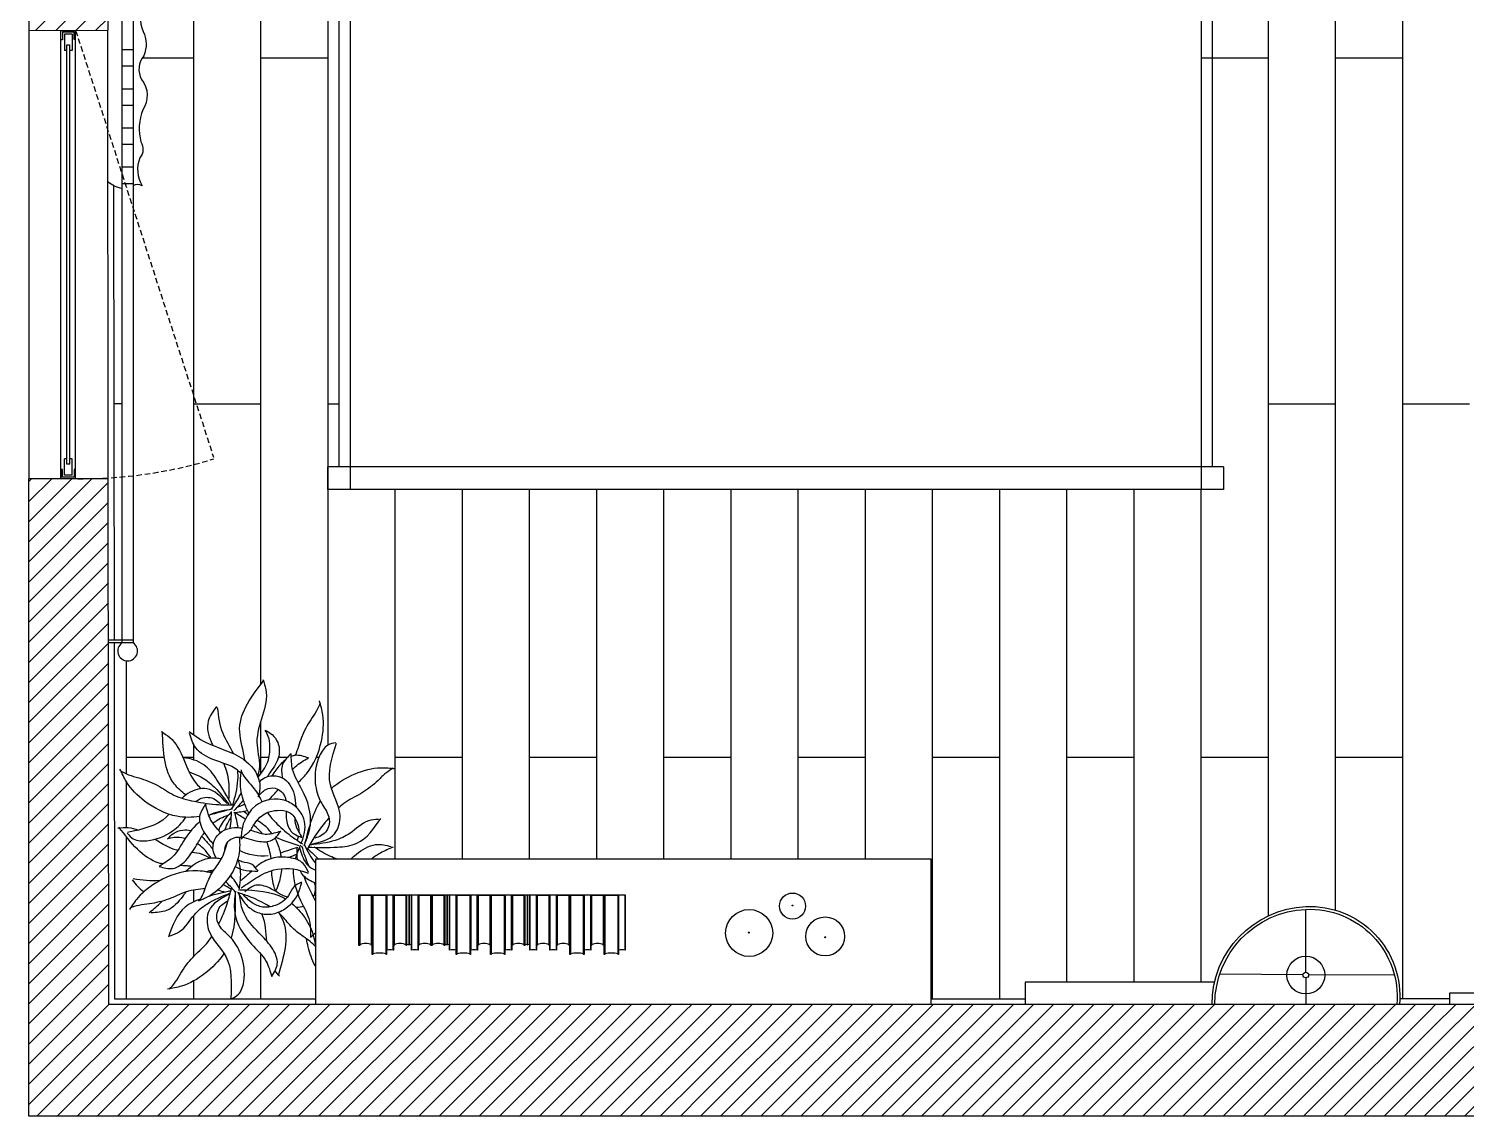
# Model space of a CAD drawing. Header units: millimetres. Extents: x -34406 to 2004, y -1078 to 14557.
# Drawn here: x 735.3 to 992.2, y -1066.4 to -872 of the extents above; entities that cross this region are included whole.
import ezdxf

# ---------------------------------------------------------------- set-up
doc = ezdxf.new("R2010")
doc.units = ezdxf.units.MM
doc.header["$LTSCALE"] = 0.5
doc.linetypes.add('JIS_02_2.0', pattern=[3, 2, -1])
for name, color, linetype in [('.', 254, 'Continuous'), ('A-ANNO-SYMB', 1, 'Continuous'), ('A-FURN', 8, 'Continuous'), ('A-GLAZ-FULL', 4, 'Continuous'), ('DETTAGLI', 60, 'Continuous'), ('LINEE TRATTEGGIATE', 50, 'Continuous'), ('PARQUET', 35, 'Continuous')]:
    doc.layers.add(name, color=color, linetype=linetype)

msp = doc.modelspace()

# ---------------------------------------------------------------- hatches: boundary and pattern name
at = {"layer": '.', "transparency": 33554687}
h = msp.add_hatch(dxfattribs=at)
h.set_pattern_fill('ANSI31', color=256, scale=0.8, style=0)
h.set_pattern_definition([(45, (947.4802, -902.038), (-1.796051, 1.796051), [])])
h.paths.add_polyline_path([(1139.79, -738.27), (1007.21, -738.28), (735.36, -738.28), (735.36, -872.28), (749.47, -872.26), (749.36, -752.28), (810.36, -752.28), (850.36, -752.28), (890.36, -752.28), (930.36, -752.28), (970.36, -752.28), (1037.73, -752.26), (1069.26, -752.26), (1109.26, -752.26), (1124.76, -752.26), (1124.76, -922.84), (1124.76, -926.72), (1124.76, -964.42), (1125.46, -964.42), (1125.46, -963.78), (1129.21, -963.78), (1139.79, -963.78), (1139.79, -911.34)])
at = {"layer": '.', "ltscale": 0.5, "transparency": 33554687}
h = msp.add_hatch(dxfattribs=at)
h.set_pattern_fill('ANSI31', color=256, scale=0.8)
h.paths.add_polyline_path([(852.43, -1046.42), (749.64, -1046.43), (749.55, -952.43), (745.4, -952.43, -0.003428), (744.3, -952.43), (735.35, -952.43), (735.36, -1066.42), (856.31, -1066.42)])
h = msp.add_hatch(dxfattribs=at)
h.set_pattern_fill('ANSI31', color=256, scale=0.8)
h.paths.add_polyline_path([(985.06, -1046.42), (852.43, -1046.42), (856.31, -1066.42), (991.6, -1066.42)])
h = msp.add_hatch(dxfattribs=at)
h.set_pattern_fill('ANSI31', color=256, scale=0.8)
h.paths.add_polyline_path([(1055.06, -1046.42), (1037.73, -1046.42), (985.06, -1046.42), (991.6, -1066.42), (1061.33, -1066.42)])

# ---------------------------------------------------------------- linework, layer by layer
at = {"ltscale": 0.6}
for p, q in [((735.36, -738.28), (735.36, -872.28)), ((749.64, -1046.43), (749.55, -952.43))]:
    msp.add_line(p, q, dxfattribs=at)
for p, q in [((749.36, -752.28), (749.47, -872.26)), ((735.36, -872.28), (749.47, -872.26)), ((735.36, -1066.42), (735.35, -952.43)), ((749.55, -952.43), (735.36, -952.43)), ((1037.73, -1046.42), (749.64, -1046.43)), ((1145.92, -1066.42), (735.36, -1066.42))]:
    msp.add_line(p, q)
at = {"layer": 'A-ANNO-SYMB'}
msp.add_line((963.36, -1046.42), (963.36, -1046.42), dxfattribs=at)
at = {"layer": 'A-FURN'}
for p, q in [((790.81, -950.33), (790.81, -758.33)), ((946.81, -758.33), (946.81, -950.33)), ((792.81, -954.33), (792.81, -821.36)), ((944.81, -821.62), (944.81, -954.33)), ((752.01, -981.77), (752.01, -845.77)), ((754.01, -845.77), (754.01, -981.77)), ((752.01, -875.7), (754.01, -875.7)), ((754.01, -875.42), (754.01, -947.15)), ((754.01, -878.7), (752.01, -878.7)), ((752.01, -882.7), (754.01, -882.7)), ((754.01, -885.7), (752.01, -885.7)), ((752.01, -889.7), (754.01, -889.7)), ((754.01, -892.7), (752.01, -892.7)), ((752.01, -896.7), (754.01, -896.7)), ((754.01, -899.7), (752.01, -899.7)), ((752.01, -980.42), (752.01, -949.15)), ((788.81, -954.33), (788.81, -950.33)), ((948.81, -950.33), (788.81, -950.33)), ((948.81, -950.33), (948.81, -954.33)), ((948.81, -954.33), (788.81, -954.33)), ((754.01, -981.27), (749.58, -981.27)), ((754.01, -981.77), (749.58, -981.77)), ((896.56, -1020.42), (786.56, -1020.42)), ((786.56, -1020.42), (786.56, -1046.43)), ((896.56, -1046.42), (896.56, -1020.42)), ((963.51, -1040.67), (963.53, -1029.42)), ((913.36, -1042.42), (913.36, -1046.42)), ((947.22, -1042.42), (913.36, -1042.42)), ((963.01, -1041.1), (948.13, -1041.03)), ((963.51, -1041.67), (963.51, -1046.42)), ((979.26, -1041.17), (964, -1041.1)), ((1042.46, -1044.42), (989.16, -1044.42)), ((989.16, -1044.42), (989.16, -1046.42)), ((980.26, -1046.42), (946.76, -1046.42))]:
    msp.add_line(p, q, dxfattribs=at)
for points in [[(755.51, -845.41, -0.358288), (755.72, -850.72, 0.158122), (755.72, -855.02, -0.419169), (755.93, -858.6, 0.221443), (755.55, -861.76, -0.173373), (756.18, -867.32, 0.260838), (755.8, -872.46, -0.205589), (755.93, -876.8, 0.310137), (755.51, -881.07, -0.328557), (755.72, -886.46, 0.15483), (755.38, -892.23, -0.331752), (755.2, -895.04, 0.229715), (755.59, -900.07, 751.224075)], [(752.01, -900.54, -0.143071), (749.5, -899.35, -1.67413)], [(755.59, -900.07, 0.325218), (754.01, -900.07, -0.201216)], [(946.76, -1046.42, -0.401446), (963.51, -1028.92, -0.453235), (980.26, -1046.42, -22.822384)], [(947.26, -1046.42, -0.401446), (963.53, -1029.42, -0.453235), (979.76, -1046.37, -0.453235)]]:
    msp.add_lwpolyline(points, format="xyb", dxfattribs=at)
for radius in [3.38, 0.5]:
    msp.add_circle((963.51, -1041.17), radius, dxfattribs=at)
msp.add_arc((753.01, -983.23), 1.77, 124.7476, 55.2524, dxfattribs=at)
for points, knots in [([(773.94, -1002.76), (773.91, -1002.53), (773.6, -1000.57), (771.98, -995.47), (775.24, -991.25), (777.37, -988.47)], [2.905653, 2.905653, 2.905653, 2.905653, 3.123108, 4.704449, 7.718263, 7.718263, 7.718263, 7.718263]), ([(777.18, -988.32), (777.39, -988.91), (778.72, -992.54), (775.05, -997.8), (776.81, -1003.03), (776.42, -1005.04), (776.24, -1005.6)], [0, 0, 0, 0, 0.57956, 3.572803, 4.953484, 5.49795, 5.49795, 5.49795, 5.49795]), ([(768.9, -993.18), (768.28, -994.01), (766.88, -995.87), (767.45, -998.55), (768.13, -999.9), (768.24, -1000.1)], [0, 0, 0, 0, 0.937736, 2.102836, 2.319073, 2.319073, 2.319073, 2.319073]), ([(771.93, -1001.58), (771.38, -1000.35), (769.61, -997.9), (769.28, -994.93), (769.1, -993.32)], [2.975909, 2.975909, 2.975909, 2.975909, 4.244841, 5.738169, 5.738169, 5.738169, 5.738169]), ([(787.43, -992.48), (787.23, -992.97), (786.78, -994.05), (785.4, -995.96), (783.95, -998.56), (783.41, -1000.86), (782.96, -1001.89)], [0, 0, 0, 0, 0.494251, 1.091528, 2.204691, 3.273677, 3.273677, 3.273677, 3.273677]), ([(783.47, -1006.72), (784.02, -1006.25), (786.01, -1004.28), (787.8, -999.96), (788.18, -995.33), (787.52, -992.98), (787.29, -992.15)], [2.415538, 2.415538, 2.415538, 2.415538, 3.107884, 5.111603, 6.586707, 7.390193, 7.390193, 7.390193, 7.390193]), ([(759, -997.65), (759.55, -997.97), (762.88, -999.92), (763.29, -1005.02), (765.86, -1007.56), (766.15, -1007.83)], [0, 0, 0, 0, 0.57956, 3.572803, 3.951922, 3.951922, 3.951922, 3.951922]), ([(763.42, -1008.97), (762.66, -1008.36), (759.53, -1005.68), (759.37, -1001.14), (759.25, -997.65)], [3.807452, 3.807452, 3.807452, 3.807452, 4.704449, 7.718263, 7.718263, 7.718263, 7.718263]), ([(764, -997.63), (764.67, -998.13), (766.57, -999.53), (770.04, -1000.77), (774.17, -1002.46), (776.82, -1005.67), (776.65, -1008.3), (776.4, -1009.03)], [0, 0, 0, 0, 0.784617, 2.208434, 3.424837, 4.982186, 5.712919, 5.712919, 5.712919, 5.712919]), ([(773.29, -1005.15), (773.07, -1004.91), (771.67, -1003.65), (768.61, -1002.95), (765.03, -1001.09), (764.35, -998.89), (764.07, -997.96)], [2.437891, 2.437891, 2.437891, 2.437891, 2.736321, 4.160138, 5.367035, 6.249788, 6.249788, 6.249788, 6.249788]), ([(776.32, -1005.79), (777.03, -1004.93), (778.25, -1003.29), (778.54, -1000.6), (778.3, -998.65), (777.8, -997.76), (777.6, -997.41)], [0.215047, 0.215047, 0.215047, 0.215047, 1.24396, 2.106126, 2.677304, 3.058089, 3.058089, 3.058089, 3.058089]), ([(777.6, -997.41), (778.03, -997.64), (778.97, -998.15), (780.09, -999.76), (780.27, -1002.36), (778.96, -1004.26), (778.14, -1005.41), (777.95, -1005.71)], [0, 0, 0, 0, 0.457118, 1.00139, 1.759277, 2.743055, 3.080701, 3.080701, 3.080701, 3.080701]), ([(782.25, -1001.59), (781.62, -1002.18), (780.35, -1003.36), (780.49, -1005.12), (780.71, -1005.96)], [0, 0, 0, 0, 0.767591, 1.54243, 1.54243, 1.54243, 1.54243]), ([(771.58, -1010.73), (770.77, -1009.23), (769.4, -1006.69), (766.73, -1003.13), (764.29, -1002.49), (762.91, -1002.31)], [0.046941, 0.046941, 0.046941, 0.046941, 1.129387, 1.867715, 2.708827, 2.708827, 2.708827, 2.708827]), ([(770.14, -1003.29), (770.15, -1003.32), (770.65, -1004.35), (771.22, -1006.58), (771.11, -1008.78), (771.05, -1009.85)], [3.485469, 3.485469, 3.485469, 3.485469, 3.519407, 4.566664, 5.579283, 5.579283, 5.579283, 5.579283]), ([(781.14, -1002.74), (780.83, -1003), (779.9, -1003.89), (779.23, -1004.86), (778.79, -1005.54)], [1.398354, 1.398354, 1.398354, 1.398354, 1.758932, 2.525085, 2.525085, 2.525085, 2.525085]), ([(785.35, -1002.36), (784.54, -1002.08), (783.48, -1001.72), (782.48, -1001.99), (782.26, -1002.08)], [0, 0, 0, 0, 0.7675907, 0.9976291, 0.9976291, 0.9976291, 0.9976291]), ([(782.49, -1004.4), (782.64, -1004.23), (783.45, -1003.41), (784.5, -1002.83), (785.35, -1002.36)], [4.249434, 4.249434, 4.249434, 4.249434, 4.461477, 5.357708, 5.357708, 5.357708, 5.357708]), ([(789.41, -1007.8), (790.63, -1006.7), (793.52, -1005), (797.53, -1003.93), (799.95, -1004.16), (800.81, -1004.24)], [2.378082, 2.378082, 2.378082, 2.378082, 3.407736, 4.391138, 4.926795, 4.926795, 4.926795, 4.926795]), ([(800.46, -1004.16), (800.02, -1004.45), (799.04, -1005.08), (797.4, -1006.77), (795.09, -1008.68), (792.43, -1009.83), (791.12, -1010.89), (790.73, -1011.25)], [0, 0, 0, 0, 0.494251, 1.091528, 2.204691, 3.28249, 3.784601, 3.784601, 3.784601, 3.784601]), ([(765.87, -1012.84), (764.51, -1013.02), (761.07, -1013.07), (756.3, -1010.62), (753.02, -1007.34), (752.01, -1005.12), (751.65, -1004.34)], [1.813973, 1.813973, 1.813973, 1.813973, 3.107884, 5.111603, 6.586707, 7.390193, 7.390193, 7.390193, 7.390193]), ([(763.99, -1004.82), (764.57, -1005.06), (766.13, -1005.61), (768.66, -1007.44), (770.17, -1009.43), (771.09, -1010.64)], [1.241778, 1.241778, 1.241778, 1.241778, 1.824627, 2.738003, 4.152283, 4.152283, 4.152283, 4.152283]), ([(771.84, -1010.73), (772.24, -1009.27), (772.77, -1007.26), (772.75, -1005.16), (772.7, -1004.6)], [0.059793, 0.059793, 0.059793, 0.059793, 1.482289, 2.001512, 2.001512, 2.001512, 2.001512]), ([(774.7, -1012.22), (774.35, -1011.59), (773.54, -1009.74), (772.99, -1007.11), (773.28, -1005.18), (773.38, -1004.5)], [4.286019, 4.286019, 4.286019, 4.286019, 5.111603, 6.586707, 7.390193, 7.390193, 7.390193, 7.390193]), ([(773.31, -1004.77), (773.51, -1005.14), (773.97, -1005.95), (775.26, -1007.33), (776.32, -1008.78), (776.87, -1009.94), (777.01, -1010.24)], [0, 0, 0, 0, 0.494251, 1.091528, 2.204691, 2.589777, 2.589777, 2.589777, 2.589777]), ([(776.56, -1006.67), (777.67, -1005.35), (781.15, -1005.3), (782.87, -1008.43), (783, -1010.33), (782.98, -1011.03)], [2.208043, 2.208043, 2.208043, 2.208043, 3.215472, 4.307883, 4.970172, 4.970172, 4.970172, 4.970172]), ([(770.8, -1010.5), (769.69, -1009.31), (767.72, -1007.2), (764.3, -1008.18), (763.07, -1009.25), (762.76, -1009.56)], [0, 0, 0, 0, 1.404274, 2.493887, 2.907348, 2.907348, 2.907348, 2.907348]), ([(765.21, -1010.16), (765.49, -1009.91), (766.52, -1009.24), (768.41, -1009.38), (769.3, -1010.27), (769.6, -1010.57)], [4.868396, 4.868396, 4.868396, 4.868396, 5.215864, 5.9928, 6.387615, 6.387615, 6.387615, 6.387615]), ([(776.28, -1009.33), (776.71, -1008.85), (777.48, -1007.85), (779.76, -1007.52), (781.03, -1008.78), (781.28, -1009.82), (781.31, -1010.03)], [1.203668, 1.203668, 1.203668, 1.203668, 1.809608, 2.323714, 3.117606, 3.31461, 3.31461, 3.31461, 3.31461]), ([(766.94, -1010.62), (766.46, -1011.33), (765.37, -1012.97), (766.59, -1015.78), (767.78, -1017.17), (768.32, -1017.77)], [0, 0, 0, 0, 0.767591, 1.758932, 2.525085, 2.525085, 2.525085, 2.525085]), ([(769.61, -1015.68), (768.94, -1014.93), (767.65, -1013.48), (767.18, -1011.56), (766.94, -1010.62)], [3.533335, 3.533335, 3.533335, 3.533335, 4.461477, 5.357708, 5.357708, 5.357708, 5.357708]), ([(771.68, -1011.54), (770.41, -1011.72), (768.96, -1011.94), (767.68, -1012.54), (767.53, -1012.62)], [0, 0, 0, 0, 1.182314, 1.350063, 1.350063, 1.350063, 1.350063]), ([(773.29, -1016.9), (773.54, -1016.59), (773.92, -1016.11), (774.99, -1015.44), (775.77, -1013.75), (777.48, -1012.07), (779.81, -1011.62), (782.05, -1011.82), (783.37, -1013.63), (783.62, -1014.99), (783.6, -1015.6)], [0, 0, 0, 0, 0.373092, 0.568347, 1.170003, 2.068463, 2.688824, 3.362755, 4.042936, 4.618147, 4.618147, 4.618147, 4.618147]), ([(781.35, -1011.87), (781.34, -1012.14), (781.32, -1013.4), (781.81, -1015.47), (782.95, -1016.11), (784.16, -1016.59)], [3.850307, 3.850307, 3.850307, 3.850307, 4.083574, 4.910454, 5.664764, 5.664764, 5.664764, 5.664764]), ([(752.96, -1015.82), (753.29, -1016.2), (754.18, -1017.21), (757.41, -1017.29), (760.76, -1015.9), (762.8, -1013.92), (763.4, -1012.97)], [0, 0, 0, 0, 0.458784, 1.228316, 2.765633, 3.820433, 3.820433, 3.820433, 3.820433]), ([(760.43, -1012.43), (760.28, -1012.59), (758.44, -1014.49), (755.61, -1015.11), (753, -1015.68)], [4.060078, 4.060078, 4.060078, 4.060078, 4.265922, 6.619469, 6.619469, 6.619469, 6.619469]), ([(765.9, -1013.72), (764.9, -1014.57), (763.13, -1016.75), (761.49, -1020.04), (759.47, -1021.24), (758.63, -1021.74)], [1.968572, 1.968572, 1.968572, 1.968572, 3.193961, 4.461477, 5.357708, 5.357708, 5.357708, 5.357708]), ([(768.27, -1014.04), (768.41, -1013.92), (769.31, -1013.22), (770.39, -1012.78), (771.28, -1012.42)], [4.194826, 4.194826, 4.194826, 4.194826, 4.376191, 5.272351, 5.272351, 5.272351, 5.272351]), ([(771.59, -1012.01), (770.97, -1012.64), (770, -1013.6), (769.42, -1014.85), (769.28, -1015.31)], [0, 0, 0, 0, 0.822977, 1.27072, 1.27072, 1.27072, 1.27072]), ([(770.4, -1015.21), (770.43, -1015.12), (770.7, -1014.3), (771.14, -1013.56), (771.54, -1012.91)], [3.2658452, 3.2658452, 3.2658452, 3.2658452, 3.3530185, 4.0693167, 4.0693167, 4.0693167, 4.0693167]), ([(771.34, -1014.92), (771.37, -1014.66), (771.5, -1013.68), (771.56, -1012.68), (771.59, -1011.95)], [4.443034, 4.443034, 4.443034, 4.443034, 4.6873535, 5.3749542, 5.3749542, 5.3749542, 5.3749542]), ([(778.76, -1015.86), (778.37, -1015.29), (777.54, -1014.41), (776.55, -1013.78), (776.13, -1013.53)], [2.578848, 2.578848, 2.578848, 2.578848, 3.225094, 3.681207, 3.681207, 3.681207, 3.681207]), ([(777.98, -1012.1), (778.47, -1012.85), (779.92, -1014.4), (782.03, -1016.26), (783.63, -1017.31), (784.24, -1017.71)], [3.413435, 3.413435, 3.413435, 3.413435, 4.477045, 5.859192, 6.718693, 6.718693, 6.718693, 6.718693]), ([(782.86, -1013.03), (782.86, -1013.47), (782.96, -1014.63), (783.79, -1015.92), (784.16, -1016.59)], [5.624378, 5.624378, 5.624378, 5.624378, 6.058496, 6.769992, 6.769992, 6.769992, 6.769992]), ([(788.99, -1013.07), (788.08, -1014.12), (786.67, -1015.92), (785.53, -1017.91), (785.07, -1018.7)], [4.567362, 4.567362, 4.567362, 4.567362, 5.859192, 6.718693, 6.718693, 6.718693, 6.718693]), ([(785.3, -1018.3), (787.02, -1018.36), (789.9, -1018.44), (795.07, -1017.81), (797.02, -1014.97), (798.26, -1013.16)], [0.046941, 0.046941, 0.046941, 0.046941, 1.129387, 1.867715, 3.158499, 3.158499, 3.158499, 3.158499]), ([(751.27, -1014.88), (751.89, -1014.82), (753.16, -1014.71), (754.33, -1015.02), (754.91, -1015.24)], [0, 0, 0, 0, 0.57956, 1.174526, 1.174526, 1.174526, 1.174526]), ([(759.34, -1021.31), (759.1, -1021.27), (755.89, -1020.5), (753.6, -1017.51), (751.47, -1014.73)], [4.471572, 4.471572, 4.471572, 4.471572, 4.704449, 7.718263, 7.718263, 7.718263, 7.718263]), ([(757.92, -1016.88), (759.17, -1017.67), (760.48, -1018.49), (761.93, -1018.84), (761.99, -1018.86)], [2.234525, 2.234525, 2.234525, 2.234525, 3.572803, 3.631231, 3.631231, 3.631231, 3.631231]), ([(758.63, -1021.74), (759.46, -1021.99), (761.35, -1022.56), (763.94, -1020.36), (765.31, -1017.93), (766.31, -1016.32), (766.73, -1015.73)], [0, 0, 0, 0, 0.767591, 1.758932, 2.810458, 3.480088, 3.480088, 3.480088, 3.480088]), ([(760.16, -1016.83), (760.49, -1016.47), (761.23, -1015.69), (762.75, -1015.14), (763.86, -1015.22), (764.33, -1015.34)], [0, 0, 0, 0, 0.457118, 1.00139, 1.456058, 1.456058, 1.456058, 1.456058]), ([(763.29, -1016.78), (763.25, -1016.77), (762.61, -1016.62), (761.54, -1016.47), (760.55, -1016.73), (760.16, -1016.83)], [2.0660972, 2.0660972, 2.0660972, 2.0660972, 2.106126, 2.6773043, 3.058089, 3.058089, 3.058089, 3.058089]), ([(772.96, -1016.48), (773.09, -1017.75), (773.06, -1020.68), (770.81, -1024.52), (768.04, -1027), (766.23, -1027.71), (765.59, -1027.96)], [1.297602, 1.297602, 1.297602, 1.297602, 2.486308, 4.089283, 5.269366, 5.912154, 5.912154, 5.912154, 5.912154]), ([(766.27, -1016.41), (766.74, -1016.83), (767.39, -1017.6), (768.02, -1018.37), (768.27, -1018.63)], [2.1531352, 2.1531352, 2.1531352, 2.1531352, 2.7430552, 3.0807006, 3.0807006, 3.0807006, 3.0807006]), ([(768.84, -1020.22), (767.85, -1018.81), (768.7, -1015.44), (771.68, -1014.7), (773.19, -1014.83), (773.48, -1014.88)], [2.208043, 2.208043, 2.208043, 2.208043, 3.215472, 4.307883, 4.580043, 4.580043, 4.580043, 4.580043]), ([(770.36, -1019), (770.35, -1018.59), (770.63, -1017.27), (772.82, -1015.99), (775.71, -1017.34), (778.69, -1017.43), (779.61, -1016.5), (780.39, -1015.45)], [1.952357, 1.952357, 1.952357, 1.952357, 2.323714, 3.117606, 4.083574, 4.910454, 5.664764, 5.664764, 5.664764, 5.664764]), ([(774.99, -1015.24), (775.12, -1015.28), (776.1, -1015.61), (777.64, -1016.28), (779.64, -1015.64), (780.39, -1015.45)], [5.06555, 5.06555, 5.06555, 5.06555, 5.19846, 6.058496, 6.769992, 6.769992, 6.769992, 6.769992]), ([(779.34, -1016.68), (779.42, -1016.82), (779.87, -1017.72), (780.23, -1018.86), (780.39, -1019.88), (780.42, -1020.07)], [1.41913, 1.41913, 1.41913, 1.41913, 1.568727, 2.35419, 2.534737, 2.534737, 2.534737, 2.534737]), ([(764.55, -1019.2), (765.1, -1019.26), (766.21, -1019.44), (767.23, -1019.94), (767.72, -1020.25)], [4.435789, 4.435789, 4.435789, 4.435789, 4.953484, 5.49795, 5.49795, 5.49795, 5.49795]), ([(767.93, -1020.23), (767.27, -1019.32), (766.53, -1018.38), (765.55, -1017.73), (765.48, -1017.68)], [0.215047, 0.215047, 0.215047, 0.215047, 1.24396, 1.327675, 1.327675, 1.327675, 1.327675]), ([(765.86, -1027.89), (766.08, -1027.53), (766.55, -1026.72), (767.1, -1024.92), (768.06, -1022.73), (769.93, -1020.48), (770.53, -1018.57), (770.79, -1017.55), (770.8, -1017.52)], [0, 0, 0, 0, 0.395401, 0.873223, 1.763753, 2.625992, 3.581636, 3.609972, 3.609972, 3.609972, 3.609972]), ([(778.66, -1020.35), (778.59, -1019.83), (778.36, -1018.81), (778.06, -1017.79), (777.86, -1017.3)], [1.8379306, 1.8379306, 1.8379306, 1.8379306, 2.3295345, 2.8187981, 2.8187981, 2.8187981, 2.8187981]), ([(783.44, -1018.34), (782.82, -1018.53), (781.77, -1018.86), (780.72, -1019.22), (780.3, -1019.35)], [0.407143, 0.407143, 0.407143, 0.407143, 1.019314, 1.43936, 1.43936, 1.43936, 1.43936]), ([(783.74, -1018.4), (784.02, -1019.4), (784.49, -1021.08), (785.92, -1022.16), (786.56, -1022.42)], [0, 0, 0, 0, 6.872947, 11.450272, 11.450272, 11.450272, 11.450272]), ([(790.52, -1020.42), (790.05, -1020.28), (788.56, -1019.73), (787.24, -1018.87), (786.33, -1018.29)], [4.10538, 4.10538, 4.10538, 4.10538, 4.566664, 5.579283, 5.579283, 5.579283, 5.579283]), ([(792.88, -1020.42), (793.21, -1020.14), (794.53, -1018.99), (796.93, -1017.46), (799.17, -1017.96), (800.12, -1018.18)], [27.152209, 27.152209, 27.152209, 27.152209, 30.006208, 38.711301, 45.078419, 45.078419, 45.078419, 45.078419]), ([(800.44, -1018.29), (799.68, -1018.62), (798.32, -1019.21), (797.1, -1020.04), (796.58, -1020.42)], [0, 0, 0, 0, 0.784617, 1.38581, 1.38581, 1.38581, 1.38581]), ([(764.38, -1021.74), (764.15, -1021.71), (763.47, -1021.64), (762.78, -1021.6), (762.34, -1021.58)], [2.905653, 2.905653, 2.905653, 2.905653, 3.1231081, 3.5274529, 3.5274529, 3.5274529, 3.5274529]), ([(763.35, -1022.68), (763.61, -1022.41), (765.09, -1021.02), (767.46, -1019.93), (769.46, -1020.31), (769.76, -1020.39)], [3.079692, 3.079692, 3.079692, 3.079692, 3.424837, 4.982186, 5.268031, 5.268031, 5.268031, 5.268031]), ([(772.23, -1021.79), (772.85, -1022.12), (774.18, -1022.59), (775.56, -1022.57), (776.25, -1022.57)], [3.667124, 3.667124, 3.667124, 3.667124, 4.311747, 4.958049, 4.958049, 4.958049, 4.958049]), ([(776.31, -1022.53), (775.98, -1022.11), (775.27, -1021.15), (773.75, -1021.08), (772.92, -1020.71), (772.69, -1020.58)], [0, 0, 0, 0, 0.48006, 1.070463, 1.322223, 1.322223, 1.322223, 1.322223]), ([(772.93, -1026.06), (773.12, -1024.79), (773.4, -1022.87), (772.95, -1021.04), (772.73, -1020.43)], [0, 0, 0, 0, 1.182314, 1.786505, 1.786505, 1.786505, 1.786505]), ([(773.27, -1025.57), (773.82, -1025.22), (775.32, -1024.26), (778.29, -1022.21), (782.23, -1021.87), (784.6, -1022.71), (785.26, -1022.95)], [0.407143, 0.407143, 0.407143, 0.407143, 1.019314, 2.07918, 3.778327, 4.439578, 4.439578, 4.439578, 4.439578]), ([(785.33, -1022.85), (785.07, -1022.26), (784.46, -1020.82), (781.87, -1020.02), (779.07, -1020.03), (776.99, -1020.98), (776.04, -1021.78), (775.84, -1021.95)], [0, 0, 0, 0, 0.583755, 1.41811, 2.303301, 3.225094, 3.470473, 3.470473, 3.470473, 3.470473]), ([(780.5, -1022.16), (780.45, -1023.02), (780.21, -1024.37), (779.7, -1025.63), (779.52, -1026.1)], [3.18118, 3.18118, 3.18118, 3.18118, 3.978766, 4.451883, 4.451883, 4.451883, 4.451883]), ([(768.1, -1022.93), (766.96, -1022.65), (763.74, -1022.22), (758.87, -1023.9), (755.15, -1026.68), (753.83, -1028.72), (753.36, -1029.45)], [1.997595, 1.997595, 1.997595, 1.997595, 3.107884, 5.111603, 6.586707, 7.390193, 7.390193, 7.390193, 7.390193]), ([(758.84, -1024.25), (758.82, -1024.25), (757.23, -1024.47), (755.61, -1024.22), (754.01, -1023.97)], [4.22208, 4.22208, 4.22208, 4.22208, 4.244841, 5.738169, 5.738169, 5.738169, 5.738169]), ([(775.2, -1022.56), (775.01, -1022.74), (774.37, -1023.38), (773.67, -1023.96), (773.15, -1024.33)], [3.7482819, 3.7482819, 3.7482819, 3.7482819, 3.9943708, 4.5931705, 4.5931705, 4.5931705, 4.5931705]), ([(779.43, -1026.14), (779.32, -1025.82), (779.02, -1024.99), (778.81, -1023.75), (778.78, -1022.85), (778.78, -1022.48)], [0, 0, 0, 0, 0.320579, 0.822714, 1.169451, 1.169451, 1.169451, 1.169451]), ([(782.61, -1022.21), (782.5, -1024.09), (783.49, -1027.44), (785.74, -1031.1), (785.69, -1033.45), (785.68, -1034.42)], [1.398806, 1.398806, 1.398806, 1.398806, 3.193961, 4.461477, 5.357708, 5.357708, 5.357708, 5.357708]), ([(786.56, -1024.73), (786.48, -1024.7), (785.49, -1024.37), (784.42, -1023.58), (783.89, -1022.63), (783.81, -1022.47)], [4.909292, 4.909292, 4.909292, 4.909292, 4.982186, 5.872913, 6.041917, 6.041917, 6.041917, 6.041917]), ([(786.56, -1027.88), (786.31, -1027.36), (785.57, -1025.97), (784.84, -1024.47), (784.53, -1023.49)], [2.26775, 2.26775, 2.26775, 2.26775, 2.810458, 3.769684, 3.769684, 3.769684, 3.769684]), ([(753.51, -1029.13), (754.01, -1028.95), (755.12, -1028.57), (757.46, -1028.34), (760.38, -1027.71), (763.47, -1026.04), (765.75, -1025.76), (766.88, -1025.68)], [0, 0, 0, 0, 0.494251, 1.091528, 2.204691, 3.28249, 4.337894, 4.337894, 4.337894, 4.337894]), ([(763.41, -1026.28), (763.24, -1026.55), (762.31, -1027.9), (760.46, -1029.91), (758.16, -1030), (757.19, -1030.04)], [3.868842, 3.868842, 3.868842, 3.868842, 4.160138, 5.367035, 6.249788, 6.249788, 6.249788, 6.249788]), ([(769.27, -1032.09), (769.87, -1030.85), (770.77, -1028.74), (771.36, -1026.52), (771.59, -1025.64)], [4.567362, 4.567362, 4.567362, 4.567362, 5.859192, 6.718693, 6.718693, 6.718693, 6.718693]), ([(778.48, -1028.98), (778.29, -1028.86), (777.07, -1028.16), (775.17, -1027.21), (773.35, -1026.62), (772.65, -1026.39)], [3.377364, 3.377364, 3.377364, 3.377364, 3.581636, 4.687353, 5.374954, 5.374954, 5.374954, 5.374954]), ([(773.12, -1025.92), (775.89, -1026.02), (778.79, -1026.13), (781.15, -1027.5), (781.27, -1027.57)], [0, 0, 0, 0, 2.486308, 2.609721, 2.609721, 2.609721, 2.609721]), ([(781.56, -1027.24), (780.58, -1027.03), (778.91, -1025.65), (776.09, -1024.79), (774.96, -1025.46), (773.94, -1026.27)], [3.150236, 3.150236, 3.150236, 3.150236, 4.083574, 4.910454, 5.664764, 5.664764, 5.664764, 5.664764]), ([(756.85, -1030.02), (757.51, -1029.5), (758.35, -1028.83), (759.08, -1028.07), (759.23, -1027.9)], [0, 0, 0, 0, 0.7846173, 0.9985378, 0.9985378, 0.9985378, 0.9985378]), ([(766.04, -1027.58), (765.04, -1027.94), (762.12, -1029.23), (761.02, -1032.34), (760.29, -1034.41)], [1.220224, 1.220224, 1.220224, 1.220224, 1.867715, 3.158499, 3.158499, 3.158499, 3.158499]), ([(782.32, -1028.32), (783.2, -1029.04), (784.85, -1030.91), (786.27, -1033.71), (786.48, -1035.65), (786.56, -1036.34)], [3.017707, 3.017707, 3.017707, 3.017707, 4.089283, 5.269366, 5.912154, 5.912154, 5.912154, 5.912154]), ([(777.86, -1035.11), (777.75, -1033.53), (777.67, -1031.81), (777.02, -1030.29), (776.97, -1030.19)], [1.425325, 1.425325, 1.425325, 1.425325, 2.381869, 2.455421, 2.455421, 2.455421, 2.455421]), ([(779.98, -1029.92), (780.33, -1030.5), (782.1, -1033.85), (780.89, -1037.92), (779.89, -1041.27)], [2.712252, 2.712252, 2.712252, 2.712252, 3.1363, 5.145509, 5.145509, 5.145509, 5.145509]), ([(786.57, -1036.05), (786.27, -1035.75), (785.61, -1035.09), (784.02, -1034.08), (782.15, -1032.59), (780.92, -1030.85), (780.07, -1030.1), (779.89, -1029.96)], [0, 0, 0, 0, 0.395401, 0.873223, 1.763753, 2.625992, 2.839504, 2.839504, 2.839504, 2.839504]), ([(760.49, -1043.67), (760.85, -1043.28), (761.63, -1042.42), (762.77, -1040.35), (764.51, -1037.92), (766.79, -1036.11), (767.77, -1034.75), (768.06, -1034.3)], [0, 0, 0, 0, 0.494251, 1.091528, 2.204691, 3.28249, 3.784601, 3.784601, 3.784601, 3.784601]), ([(786.56, -1039.6), (786.54, -1039.56), (785.99, -1038.45), (785.36, -1036.84), (785.06, -1035.18), (784.98, -1034.69)], [1.05081, 1.05081, 1.05081, 1.05081, 1.091528, 2.204691, 2.668217, 2.668217, 2.668217, 2.668217]), ([(770.23, -1037.3), (769.33, -1038.67), (766.98, -1041.06), (763.39, -1043.13), (760.99, -1043.54), (760.14, -1043.68)], [3.567123, 3.567123, 3.567123, 3.567123, 5.111603, 6.586707, 7.390193, 7.390193, 7.390193, 7.390193])]:
    msp.add_open_spline(points, degree=3, knots=knots, dxfattribs=at)
for points in [[(784.56, -1017.99), (785.66, -1014.37), (784.22, -1008.11), (782.5, -1004.44), (782.25, -1001.59)], [(785.9, -1017.75), (789.99, -1015.92), (790.96, -1012.57), (789.24, -1007.18), (790.32, -999.74)], [(790.21, -999.63), (788.81, -1000.06), (787.3, -1002), (786.55, -1006.86), (787.52, -1010.2), (788.81, -1012.46), (789.02, -1014.19), (787.62, -1016.24), (786.44, -1016.67)], [(751.75, -1004.68), (753.18, -1005.35), (755.01, -1005.91), (758.31, -1007.24), (761.28, -1008.98), (764.92, -1010.1), (769.3, -1010.69), (772.04, -1010.73)], [(784.08, -1017.47), (784.39, -1016.65), (784.33, -1012.78), (782.77, -1010.85), (780.6, -1009.82), (775.32, -1011.41), (774.54, -1012.47), (773.6, -1014.41), (773.29, -1016.84)], [(797.85, -1013.34), (796.04, -1013.62), (792.71, -1015.84), (790.08, -1017.09), (785.64, -1017.92)], [(772.71, -1026.41), (774.19, -1028.58), (775.94, -1029.84), (778.31, -1030.3), (780.85, -1029.49), (783.48, -1026.6), (784.11, -1024.64)], [(784.09, -1024.58), (782.75, -1025.32), (781.77, -1026.93), (779.37, -1028.73), (777.13, -1029.01), (775.25, -1028.23), (773.56, -1026.69)], [(760.64, -1034.13), (762.31, -1033.39), (764.95, -1030.38), (767.18, -1028.49), (771.25, -1026.54)], [(771.04, -1026.78), (767.56, -1029.61), (767.49, -1033.09), (770.55, -1037.85), (771.44, -1045.31)], [(772.28, -1026.2), (772.15, -1029.97), (775.16, -1035.65), (777.77, -1038.75), (778.75, -1041.44)], [(778.75, -1041.44), (779.75, -1039.2), (778.72, -1036.2), (776.51, -1033.68), (773.59, -1029.62), (773.02, -1026.81)], [(771.57, -1045.39), (772.81, -1044.61), (773.76, -1042.35), (773.24, -1037.46), (771.44, -1034.49), (769.6, -1032.63), (768.95, -1031.02), (769.77, -1028.68), (770.8, -1027.96)]]:
    msp.add_spline(points, degree=3, dxfattribs=at)
for points in [[(771.6, -1011.52), (772.24, -1010.52), (772.88, -1009.53), (773.33, -1008.48)], [(778.16, -1009.86), (778.81, -1009.3), (779.4, -1008.66), (779.93, -1007.98)], [(771.67, -1011.47), (770.28, -1011.87), (768.89, -1012.27), (767.5, -1012.56)], [(773.71, -1009.91), (773.15, -1010.57), (772.57, -1011.2), (771.99, -1011.82)], [(771.99, -1012.13), (772.82, -1012.03), (773.66, -1011.94), (774.46, -1011.76)], [(773.97, -1010.64), (773.46, -1010.87), (772.94, -1011.07), (772.41, -1011.26)], [(782.98, -1010.74), (783.07, -1010.91), (783.16, -1011.09), (783.24, -1011.26)], [(784.62, -1018.01), (785.32, -1015.2), (786.02, -1012.39), (787.46, -1010.1)], [(772.17, -1012.28), (772.36, -1013.13), (772.55, -1013.97), (772.71, -1014.81)], [(774.05, -1013.31), (773.41, -1012.89), (772.8, -1012.53), (772.32, -1012.25)], [(774.51, -1012.51), (774.24, -1012.32), (773.97, -1012.12), (773.71, -1011.9)], [(777.09, -1015.9), (776.71, -1015.39), (776.16, -1014.87), (775.54, -1014.38)], [(783.67, -1018.04), (782.23, -1017.59), (780.79, -1017.15), (779.48, -1016.55)], [(783.5, -1016.32), (783.45, -1016.56), (783.39, -1016.79), (783.33, -1017.03)], [(778.11, -1019.85), (776.38, -1020.04), (774.54, -1019.7), (773, -1018.91)], [(781.87, -1020.16), (782.31, -1019.94), (782.76, -1019.74), (783.23, -1019.57)], [(783.89, -1017.96), (783.54, -1018.77), (783.19, -1019.58), (782.94, -1020.4)], [(783.34, -1020.55), (783.28, -1019.85), (783.3, -1019.12), (783.31, -1018.4)], [(785.42, -1021.72), (784.9, -1020.54), (784.53, -1019.32), (784.16, -1018.11)], [(784.62, -1017.92), (785.2, -1019.06), (785.79, -1020.2), (786.56, -1021.18)], [(785.17, -1018.53), (785.82, -1019.18), (786.46, -1019.83), (787.15, -1020.42)], [(775.82, -1021.93), (775.84, -1021.93), (775.85, -1021.93), (775.86, -1021.93)], [(753.83, -1024.13), (754.46, -1024.94), (755.09, -1025.75), (755.93, -1026.23)], [(768.42, -1022.42), (767.97, -1022.45), (767.53, -1022.56), (767.11, -1022.72)], [(768.17, -1022.81), (767.99, -1022.72), (767.8, -1022.64), (767.61, -1022.56)], [(772.23, -1026.27), (771.68, -1025.66), (771.12, -1025.05), (770.53, -1024.49)], [(772.96, -1025.59), (772.48, -1024.79), (772.01, -1023.99), (771.34, -1023.4)], [(786.33, -1024.65), (786.67, -1025.57), (786.55, -1026.43), (786.19, -1027.15)], [(771.47, -1026.09), (770.15, -1026.4), (768.83, -1026.71), (767.51, -1027.11)], [(769.14, -1025.95), (769.59, -1026.08), (770.04, -1026.22), (770.49, -1026.37)], [(771.54, -1025.83), (771.06, -1025.55), (770.57, -1025.27), (770.08, -1025)], [(772.21, -1026.19), (772.26, -1029.09), (772.32, -1031.98), (771.51, -1034.57)], [(783.51, -1026.91), (783.43, -1026.96), (783.34, -1027.01), (783.25, -1027.05)], [(786.56, -1026.5), (786.53, -1026.44), (786.5, -1026.39), (786.47, -1026.33)], [(784.41, -1028.84), (784.02, -1029), (783.61, -1029.09), (783.2, -1029.12)], [(785.68, -1034.42), (785.98, -1034.15), (786.29, -1033.88), (786.56, -1033.6)], [(780.13, -1041.34), (779.86, -1041.04), (779.59, -1040.73), (779.35, -1040.41)]]:
    msp.add_open_spline(points, degree=3, dxfattribs=at)
at = {"layer": 'A-GLAZ-FULL', "ltscale": 0.6}
for p, q in [((735.36, -872.28), (735.36, -952.43)), ((749.55, -952.43), (749.47, -872.26))]:
    msp.add_line(p, q, dxfattribs=at)
at = {"layer": 'A-GLAZ-FULL'}
for p, q in [((741.1, -952.43), (741.1, -872.28)), ((741.1, -872.28), (743.73, -872.28)), ((741.35, -872.53), (743.48, -872.53)), ((741.35, -872.53), (741.35, -873.94)), ((741.75, -872.95), (741.75, -875.87)), ((743.08, -872.95), (741.75, -872.95)), ((743.08, -872.95), (743.08, -875.87)), ((743.48, -873.93), (743.48, -872.53)), ((743.73, -952.43), (743.73, -872.28)), ((741.35, -873.94), (741.1, -873.94)), ((742.17, -949.85), (742.17, -874.87)), ((742.17, -874.87), (742.67, -874.87)), ((742.67, -949.85), (742.67, -874.87)), ((743.73, -873.93), (743.48, -873.93)), ((742.17, -875.87), (741.75, -875.87)), ((743.08, -875.87), (742.67, -875.87)), ((741.75, -951.77), (741.75, -948.85)), ((742.17, -948.85), (741.75, -948.85)), ((742.67, -949.85), (742.17, -949.85)), ((743.08, -948.85), (742.67, -948.85)), ((743.08, -951.77), (743.08, -948.85)), ((741.1, -950.77), (741.1, -952.43)), ((741.35, -950.77), (741.1, -950.77)), ((741.35, -952.18), (741.35, -950.77)), ((743.48, -952.18), (741.35, -952.18)), ((743.08, -951.77), (741.75, -951.77)), ((743.73, -950.77), (743.48, -950.77)), ((743.48, -950.77), (743.48, -952.18))]:
    msp.add_line(p, q, dxfattribs=at)
at = {"layer": 'DETTAGLI'}
for p, q in [((794.33, -1026.82), (841.92, -1026.82)), ((794.33, -1035.9), (794.33, -1026.82)), ((796.61, -1026.95), (794.48, -1026.95)), ((794.48, -1026.95), (794.48, -1035.9)), ((796.61, -1035.9), (796.61, -1026.95)), ((796.72, -1037.48), (796.72, -1026.82)), ((799.2, -1026.96), (796.84, -1026.96)), ((796.84, -1026.96), (796.84, -1037.48)), ((799.2, -1037.48), (799.2, -1026.96)), ((799.28, -1026.82), (799.28, -1037.48)), ((800.47, -1026.88), (799.3, -1026.88)), ((799.3, -1026.88), (799.3, -1036.74)), ((800.47, -1036.74), (800.47, -1026.88)), ((800.49, -1026.82), (800.49, -1036.74)), ((802.75, -1026.95), (800.61, -1026.95)), ((800.61, -1026.95), (800.61, -1035.9)), ((802.75, -1035.9), (802.75, -1026.95)), ((802.86, -1026.82), (802.86, -1035.9)), ((802.89, -1035.79), (802.89, -1026.85)), ((802.89, -1026.85), (803.26, -1026.85)), ((803.26, -1026.85), (803.26, -1035.79)), ((803.29, -1026.82), (803.29, -1035.79)), ((803.31, -1035.79), (803.31, -1026.85)), ((803.31, -1026.85), (803.69, -1026.85)), ((803.69, -1026.85), (803.69, -1035.79)), ((803.72, -1036.74), (803.72, -1026.82)), ((804.91, -1026.88), (803.74, -1026.88)), ((803.74, -1026.88), (803.74, -1036.74)), ((804.91, -1036.74), (804.91, -1026.88)), ((804.93, -1026.82), (804.93, -1036.74)), ((807.19, -1026.95), (805.05, -1026.95)), ((805.05, -1026.95), (805.05, -1035.9)), ((807.19, -1035.9), (807.19, -1026.95)), ((807.3, -1026.82), (807.3, -1035.9)), ((809.56, -1026.95), (807.42, -1026.95)), ((807.42, -1026.95), (807.42, -1035.9)), ((809.56, -1035.9), (809.56, -1026.95)), ((809.67, -1026.82), (809.67, -1035.9)), ((809.69, -1035.79), (809.69, -1026.85)), ((809.69, -1026.85), (810.07, -1026.85)), ((810.07, -1026.85), (810.07, -1035.79)), ((810.09, -1026.82), (810.09, -1035.79)), ((810.12, -1035.79), (810.12, -1026.85)), ((810.12, -1026.85), (810.49, -1026.85)), ((810.49, -1026.85), (810.49, -1035.79)), ((810.53, -1036.74), (810.53, -1026.82)), ((811.71, -1026.88), (810.55, -1026.88)), ((810.55, -1026.88), (810.55, -1036.74)), ((811.71, -1036.74), (811.71, -1026.88)), ((811.73, -1037.48), (811.73, -1026.82)), ((814.21, -1026.96), (811.85, -1026.96)), ((811.85, -1026.96), (811.85, -1037.48)), ((814.21, -1037.48), (814.21, -1026.96)), ((814.29, -1026.82), (814.29, -1037.48)), ((815.48, -1026.88), (814.31, -1026.88)), ((814.31, -1026.88), (814.31, -1036.74)), ((815.48, -1036.74), (815.48, -1026.88)), ((815.5, -1026.82), (815.5, -1036.74)), ((817.76, -1026.95), (815.62, -1026.95)), ((815.62, -1026.95), (815.62, -1035.9)), ((817.76, -1035.9), (817.76, -1026.95)), ((817.87, -1037.48), (817.87, -1026.82)), ((820.34, -1026.96), (817.99, -1026.96)), ((817.99, -1026.96), (817.99, -1037.48)), ((820.34, -1037.48), (820.34, -1026.96)), ((820.43, -1026.82), (820.43, -1037.48)), ((821.62, -1026.88), (820.45, -1026.88)), ((820.45, -1026.88), (820.45, -1036.74)), ((821.62, -1036.74), (821.62, -1026.88)), ((821.63, -1026.82), (821.63, -1036.74)), ((823.89, -1026.95), (821.76, -1026.95)), ((821.76, -1026.95), (821.76, -1035.9)), ((823.89, -1035.9), (823.89, -1026.95)), ((824, -1026.82), (824, -1035.9)), ((824.03, -1035.79), (824.03, -1026.85)), ((824.03, -1026.85), (824.41, -1026.85)), ((824.41, -1026.85), (824.41, -1035.79)), ((824.43, -1026.82), (824.43, -1035.79)), ((824.46, -1035.79), (824.46, -1026.85)), ((824.46, -1026.85), (824.83, -1026.85)), ((824.83, -1026.85), (824.83, -1035.79)), ((824.87, -1036.74), (824.87, -1026.82)), ((826.05, -1026.88), (824.89, -1026.88)), ((824.89, -1026.88), (824.89, -1036.74)), ((826.05, -1036.74), (826.05, -1026.88)), ((826.07, -1026.82), (826.07, -1036.74)), ((828.33, -1026.95), (826.2, -1026.95)), ((826.2, -1026.95), (826.2, -1035.9)), ((828.33, -1035.9), (828.33, -1026.95)), ((828.44, -1036.74), (828.44, -1026.82)), ((829.63, -1026.88), (828.46, -1026.88)), ((828.46, -1026.88), (828.46, -1036.74)), ((829.63, -1036.74), (829.63, -1026.88)), ((829.65, -1026.82), (829.65, -1036.74)), ((831.91, -1026.95), (829.77, -1026.95)), ((829.77, -1026.95), (829.77, -1035.9)), ((831.91, -1035.9), (831.91, -1026.95)), ((832.02, -1037.48), (832.02, -1026.82)), ((834.49, -1026.96), (832.14, -1026.96)), ((832.14, -1026.96), (832.14, -1037.48)), ((834.49, -1037.48), (834.49, -1026.96)), ((834.58, -1026.82), (834.58, -1037.48)), ((835.76, -1026.88), (834.6, -1026.88)), ((834.6, -1026.88), (834.6, -1036.74)), ((835.76, -1036.74), (835.76, -1026.88)), ((835.78, -1026.82), (835.78, -1036.74)), ((838.04, -1026.95), (835.91, -1026.95)), ((835.91, -1026.95), (835.91, -1035.9)), ((838.04, -1035.9), (838.04, -1026.95)), ((838.15, -1037.48), (838.15, -1026.82)), ((840.63, -1026.96), (838.27, -1026.96)), ((838.27, -1026.96), (838.27, -1037.48)), ((840.63, -1037.48), (840.63, -1026.96)), ((840.71, -1026.82), (840.71, -1037.48)), ((841.9, -1026.88), (840.74, -1026.88)), ((840.74, -1026.88), (840.74, -1036.74)), ((841.9, -1036.74), (841.9, -1026.88)), ((841.92, -1026.82), (841.92, -1036.74)), ((794.48, -1035.9), (794.35, -1035.9)), ((796.72, -1035.9), (796.61, -1035.9)), ((796.84, -1037.48), (796.72, -1037.48)), ((799.28, -1037.48), (799.2, -1037.48)), ((799.3, -1036.74), (799.28, -1036.74)), ((800.49, -1036.74), (800.47, -1036.74)), ((800.61, -1035.9), (800.49, -1035.9)), ((802.86, -1035.9), (802.75, -1035.9)), ((802.86, -1035.79), (802.89, -1035.79)), ((803.26, -1035.79), (803.31, -1035.79)), ((803.69, -1035.79), (803.72, -1035.79)), ((803.74, -1036.74), (803.72, -1036.74)), ((804.93, -1036.74), (804.91, -1036.74)), ((805.05, -1035.9), (804.93, -1035.9)), ((807.42, -1035.9), (807.19, -1035.9)), ((809.67, -1035.9), (809.56, -1035.9)), ((809.67, -1035.79), (809.69, -1035.79)), ((810.07, -1035.79), (810.12, -1035.79)), ((810.49, -1035.79), (810.53, -1035.79)), ((810.55, -1036.74), (810.53, -1036.74)), ((811.73, -1036.74), (811.71, -1036.74)), ((811.85, -1037.48), (811.73, -1037.48)), ((814.29, -1037.48), (814.21, -1037.48)), ((814.31, -1036.74), (814.29, -1036.74)), ((815.5, -1036.74), (815.48, -1036.74)), ((815.62, -1035.9), (815.5, -1035.9)), ((817.87, -1035.9), (817.76, -1035.9)), ((817.99, -1037.48), (817.87, -1037.48)), ((820.43, -1037.48), (820.34, -1037.48)), ((820.45, -1036.74), (820.43, -1036.74)), ((821.63, -1036.74), (821.62, -1036.74)), ((821.76, -1035.9), (821.63, -1035.9)), ((824, -1035.9), (823.89, -1035.9)), ((824, -1035.79), (824.03, -1035.79)), ((824.41, -1035.79), (824.46, -1035.79)), ((824.83, -1035.79), (824.87, -1035.79)), ((824.89, -1036.74), (824.87, -1036.74)), ((826.07, -1036.74), (826.05, -1036.74)), ((826.2, -1035.9), (826.07, -1035.9)), ((828.44, -1035.9), (828.33, -1035.9)), ((828.46, -1036.74), (828.44, -1036.74)), ((829.65, -1036.74), (829.63, -1036.74)), ((829.77, -1035.9), (829.65, -1035.9)), ((832.02, -1035.9), (831.91, -1035.9)), ((832.14, -1037.48), (832.02, -1037.48)), ((834.58, -1037.48), (834.49, -1037.48)), ((834.6, -1036.74), (834.58, -1036.74)), ((835.78, -1036.74), (835.76, -1036.74)), ((835.91, -1035.9), (835.78, -1035.9)), ((838.15, -1035.9), (838.04, -1035.9)), ((838.27, -1037.48), (838.15, -1037.48)), ((840.71, -1037.48), (840.63, -1037.48)), ((840.74, -1036.74), (840.71, -1036.74)), ((841.92, -1036.74), (841.9, -1036.74))]:
    msp.add_line(p, q, dxfattribs=at)
for centre, radius in [((871.81, -1028.83), 2.33), ((864.06, -1033.65), 4.2), ((871.8, -1028.73), 0.0842), ((877.64, -1034.26), 3.48), ((863.99, -1033.59), 0.0842), ((877.65, -1034.4), 0.0842)]:
    msp.add_circle(centre, radius, dxfattribs=at)
for centre, radius, start, end in [((795.55, -1037.58), 2.08, 59.164, 120.836), ((798.07, -1041.74), 4.51, 75.4753, 105.7496), ((799.89, -1039.13), 2.48, 76.4133, 103.5867), ((801.68, -1037.58), 2.08, 59.164, 120.836), ((803.06, -1036.01), 0.309, 50.4301, 125.2982), ((803.49, -1036.01), 0.309, 50.4301, 125.2982), ((804.32, -1039.13), 2.48, 76.4133, 103.5867), ((806.12, -1037.58), 2.08, 59.164, 120.836), ((808.49, -1037.58), 2.08, 59.164, 120.836), ((809.87, -1036.01), 0.309, 50.4301, 125.2982), ((810.3, -1036.01), 0.309, 50.4301, 125.2982), ((811.13, -1039.13), 2.48, 76.4133, 103.5867), ((813.08, -1041.74), 4.51, 75.4753, 105.7496), ((814.9, -1039.13), 2.48, 76.4133, 103.5867), ((816.69, -1037.58), 2.08, 59.164, 120.836), ((819.21, -1041.74), 4.51, 75.4753, 105.7496), ((821.03, -1039.13), 2.48, 76.4133, 103.5867), ((822.83, -1037.58), 2.08, 59.164, 120.836), ((824.21, -1036.01), 0.309, 50.4301, 125.2982), ((824.64, -1036.01), 0.309, 50.4301, 125.2982), ((825.47, -1039.13), 2.48, 76.4133, 103.5867), ((827.26, -1037.58), 2.08, 59.164, 120.836), ((829.04, -1039.13), 2.48, 76.4133, 103.5867), ((830.84, -1037.58), 2.08, 59.164, 120.836), ((833.36, -1041.74), 4.51, 75.4753, 105.7496), ((835.18, -1039.13), 2.48, 76.4133, 103.5867), ((836.98, -1037.58), 2.08, 59.164, 120.836), ((839.5, -1041.74), 4.51, 75.4753, 105.7496), ((841.32, -1039.13), 2.48, 76.4133, 103.5867)]:
    msp.add_arc(centre, radius, start, end, dxfattribs=at)
at = {"layer": 'LINEE TRATTEGGIATE', "linetype": 'JIS_02_2.0'}
msp.add_line((743.73, -872.27), (768.35, -948.56), dxfattribs=at)
msp.add_arc((744.84, -872.26), 80.17, 267.3258, 287.1226, dxfattribs=at)
at = {"layer": 'PARQUET'}
for p, q in [((788.76, -753.28), (788.76, -1000.09)), ((776.76, -789.18), (776.76, -989.28)), ((956.76, -789.18), (956.76, -1030.59)), ((968.76, -789.18), (968.76, -1029.55)), ((980.76, -789.18), (980.76, -1045.42)), ((764.76, -815.7), (764.76, -998.19)), ((764.76, -877.26), (755.59, -877.26)), ((788.76, -877.26), (776.76, -877.26)), ((956.76, -877.26), (944.76, -877.26)), ((980.76, -877.26), (968.76, -877.26)), ((750.5, -900.04), (750.58, -981.27)), ((752.01, -939.03), (750.54, -939.03)), ((776.76, -939.08), (764.76, -939.08)), ((790.81, -939.08), (788.76, -939.08)), ((968.76, -939.08), (956.76, -939.08)), ((992.76, -939.08), (980.76, -939.08)), ((800.76, -954.33), (800.76, -1020.42)), ((812.76, -954.33), (812.76, -1020.42)), ((824.76, -954.33), (824.76, -1020.42)), ((836.76, -954.33), (836.76, -1020.42)), ((848.76, -954.33), (848.76, -1020.42)), ((860.76, -954.33), (860.76, -1020.42)), ((872.76, -954.33), (872.76, -1020.42)), ((884.76, -954.33), (884.76, -1020.42)), ((896.76, -954.33), (896.76, -1045.42)), ((908.76, -954.33), (908.76, -1045.42)), ((920.76, -954.33), (920.76, -1042.42)), ((932.76, -954.33), (932.76, -1042.42)), ((944.76, -954.33), (944.76, -1002.26)), ((750.58, -981.77), (750.64, -1045.43)), ((752.76, -984.99), (752.76, -1005.17)), ((776.76, -995.93), (776.76, -1005.25)), ((764.76, -999.84), (764.76, -1002.69)), ((759.58, -1002.26), (752.76, -1002.26)), ((764.76, -1002.26), (762.89, -1002.26)), ((778.28, -1002.26), (776.76, -1002.26)), ((781.55, -1002.26), (779.96, -1002.26)), ((787.19, -1002.26), (786.72, -1002.26)), ((812.76, -1002.26), (800.76, -1002.26)), ((836.76, -1002.26), (824.76, -1002.26)), ((860.76, -1002.26), (848.76, -1002.26)), ((884.76, -1002.26), (872.76, -1002.26)), ((908.76, -1002.26), (896.76, -1002.26)), ((932.76, -1002.26), (920.76, -1002.26)), ((956.76, -1002.26), (944.76, -1002.26)), ((944.76, -1002.26), (944.76, -1042.42)), ((980.76, -1002.26), (968.76, -1002.26)), ((752.76, -1006.53), (752.76, -1014.8)), ((752.76, -1016.39), (752.76, -1045.43)), ((764.76, -1025.94), (764.76, -1028.11)), ((764.76, -1030.62), (764.76, -1037.9)), ((776.76, -1037.36), (776.76, -1045.43)), ((764.76, -1042.26), (764.76, -1045.43)), ((750.64, -1045.43), (786.56, -1045.43)), ((896.56, -1045.43), (913.36, -1045.43)), ((989.16, -1045.42), (980.31, -1045.42))]:
    msp.add_line(p, q, dxfattribs=at)

doc.saveas('drawing.dxf')
